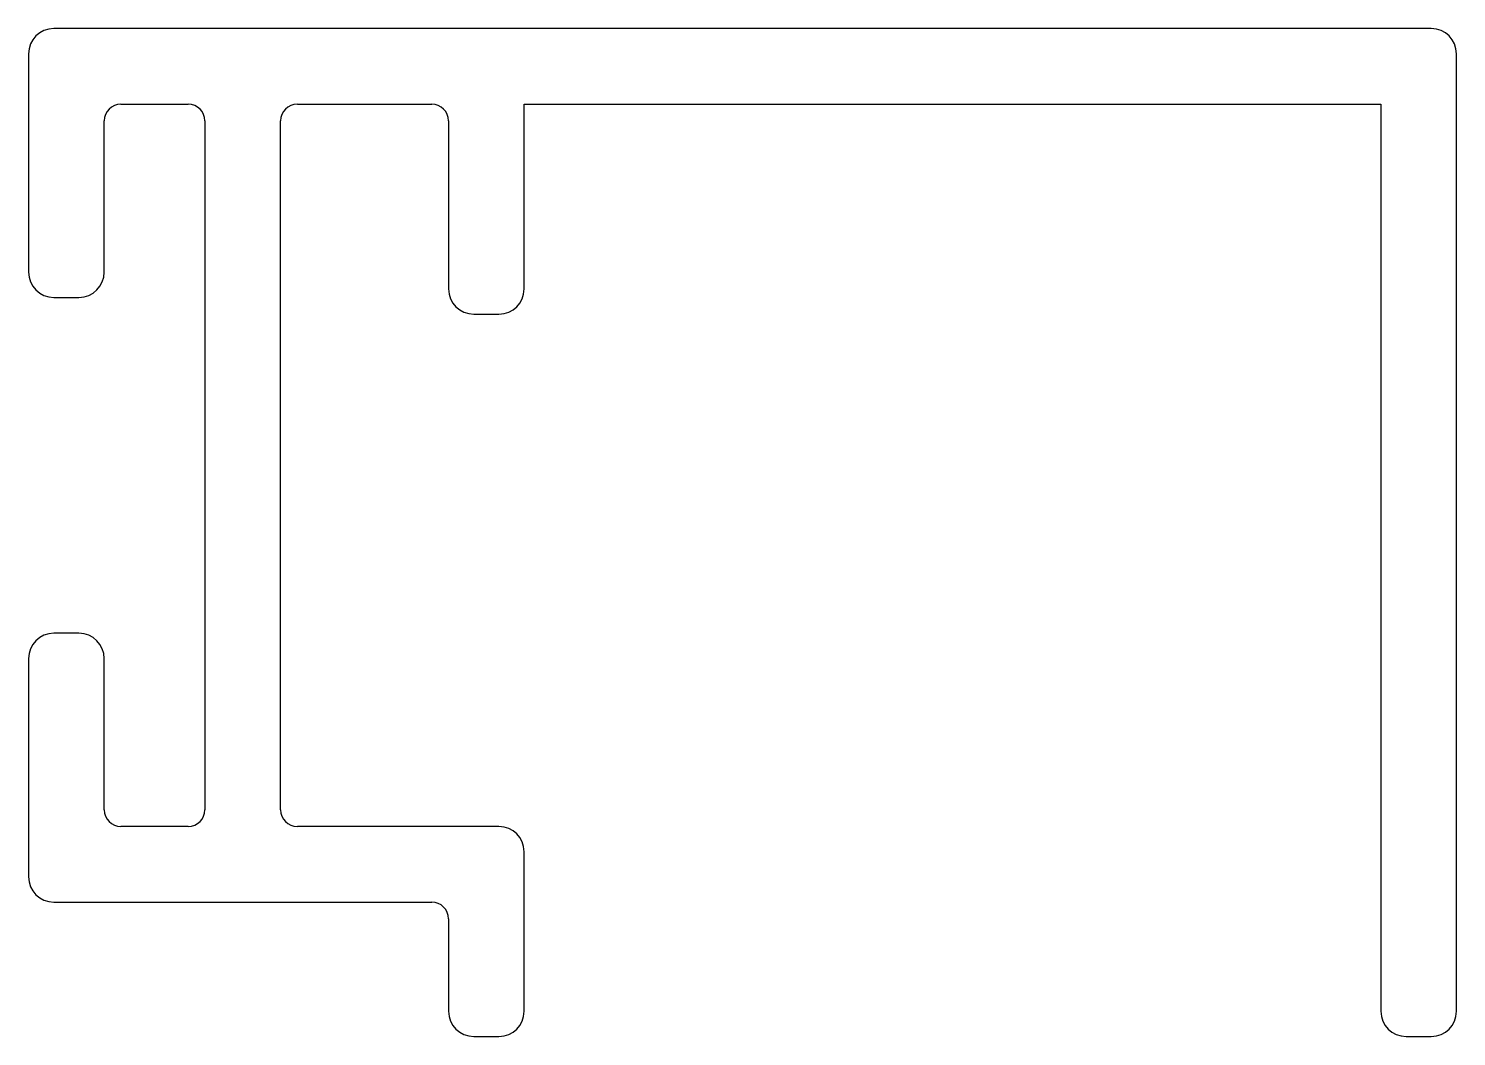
# Model space of a CAD drawing. Extents: x 560.4 to 577.4, y 697.1 to 709.1.
import ezdxf

# ---------------------------------------------------------------- set-up
doc = ezdxf.new("R2010")
doc.units = 0
doc.layers.get('0').update_dxf_attribs({"linetype": 'CONTINUOUS'})

msp = doc.modelspace()

# ---------------------------------------------------------------- linework, layer by layer
for p, q in [((577.075, 709.114), (560.675, 709.114)), ((560.375, 708.814), (560.375, 706.214)), ((577.375, 697.414), (577.375, 708.814)), ((561.475, 708.214), (562.275, 708.214)), ((563.575, 708.214), (565.175, 708.214)), ((566.275, 708.214), (576.475, 708.214)), ((566.275, 706.014), (566.275, 708.214)), ((576.475, 708.214), (576.475, 697.414)), ((561.275, 706.214), (561.275, 708.014)), ((562.475, 708.014), (562.475, 699.814)), ((563.375, 699.814), (563.375, 708.014)), ((565.375, 708.014), (565.375, 706.014)), ((560.675, 705.914), (560.975, 705.914)), ((565.675, 705.714), (565.975, 705.714)), ((560.975, 701.914), (560.675, 701.914)), ((560.375, 701.614), (560.375, 699.014)), ((561.275, 699.814), (561.275, 701.614)), ((562.275, 699.614), (561.475, 699.614)), ((565.975, 699.614), (563.575, 699.614)), ((566.275, 697.414), (566.275, 699.314)), ((560.675, 698.714), (565.175, 698.714)), ((565.375, 698.514), (565.375, 697.414)), ((565.675, 697.114), (565.975, 697.114)), ((576.775, 697.114), (577.075, 697.114))]:
    msp.add_line(p, q)
for centre, radius, start, end in [((560.675, 708.814), 0.3, 90, 180), ((577.075, 708.814), 0.3, 360, 90), ((561.475, 708.014), 0.2, 90, 180), ((562.275, 708.014), 0.2, 0, 90), ((563.575, 708.014), 0.2, 90, 180), ((565.175, 708.014), 0.2, 0, 90), ((560.675, 706.214), 0.3, 180, 270), ((560.975, 706.214), 0.3, 270, 0), ((565.675, 706.014), 0.3, 180, 270), ((565.975, 706.014), 0.3, 270, 0), ((560.675, 701.614), 0.3, 90, 180), ((560.975, 701.614), 0.3, 360, 90), ((561.475, 699.814), 0.2, 180, 270), ((562.275, 699.814), 0.2, 270, 0), ((563.575, 699.814), 0.2, 180, 270), ((565.975, 699.314), 0.3, 360, 90), ((560.675, 699.014), 0.3, 180, 270), ((565.175, 698.514), 0.2, 0, 90), ((565.675, 697.414), 0.3, 180, 270), ((565.975, 697.414), 0.3, 270, 360), ((576.775, 697.414), 0.3, 180, 270), ((577.075, 697.414), 0.3, 270, 360)]:
    msp.add_arc(centre, radius, start, end)

doc.saveas('drawing.dxf')
